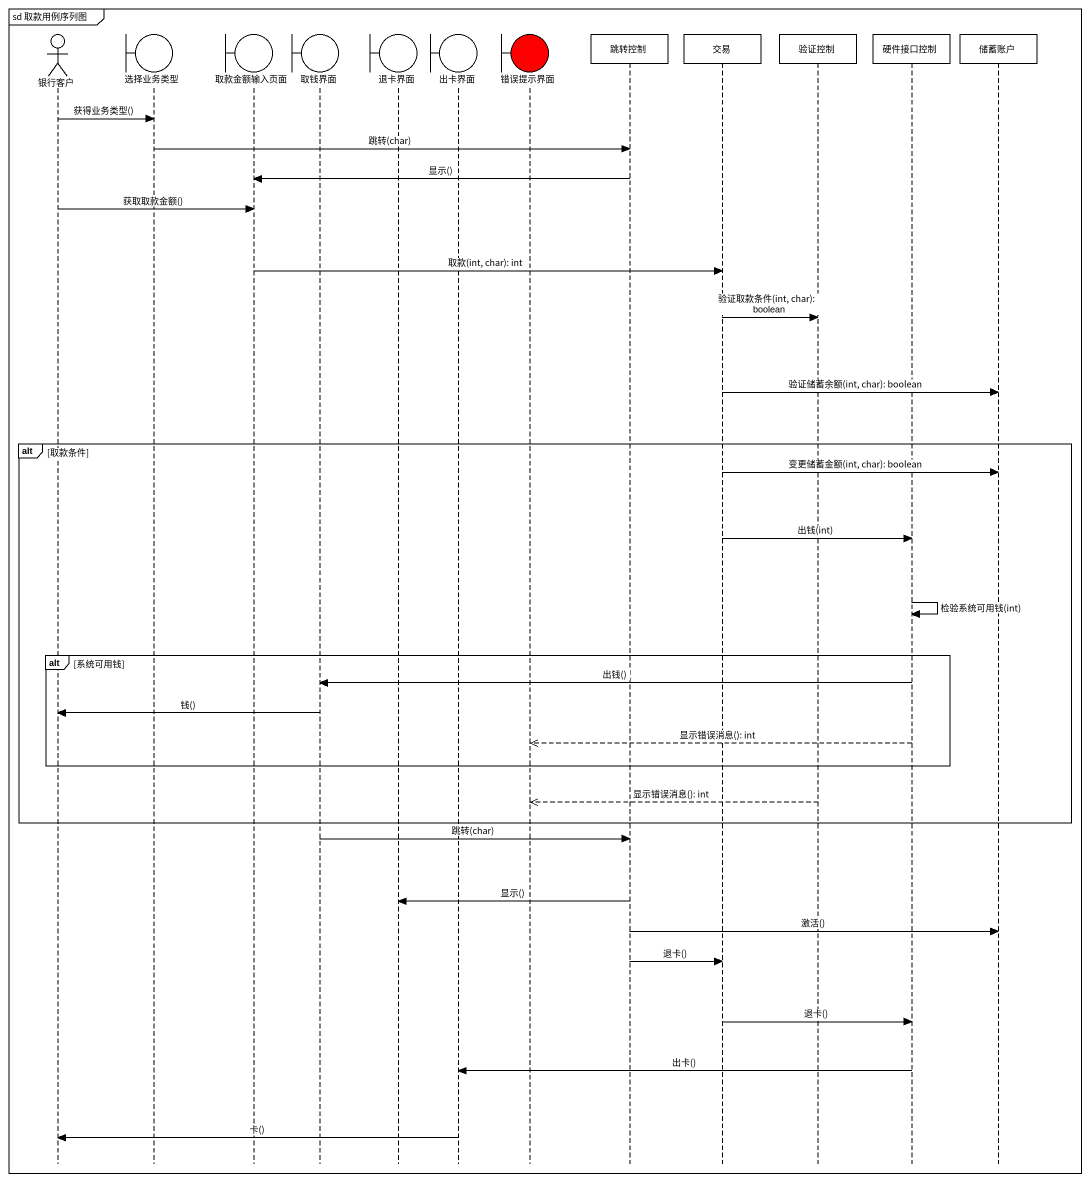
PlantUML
@startuml
mainframe sd 取款用例序列图
hide footbox
actor 银行客户
boundary 选择业务类型
boundary 取款金额输入页面
boundary 取钱界面
boundary 退卡界面
boundary 出卡界面
boundary 错误提示界面 #FF0000
participant 跳转控制
participant 交易
participant 验证控制
participant 硬件接口控制
participant 储蓄账户

银行客户 -> 选择业务类型 : 获得业务类型()
选择业务类型 -> 跳转控制 : 跳转(char)
跳转控制 -> 取款金额输入页面 : 显示()
银行客户 -> 取款金额输入页面 : 获取取款金额()
取款金额输入页面 -> 交易 : 取款(int, char): int
交易 -> 验证控制 : 验证取款条件(int, char): boolean
交易 -> 储蓄账户 : 验证储蓄余额(int, char): boolean
alt 取款条件
  交易 -> 储蓄账户 : 变更储蓄金额(int, char): boolean
  交易 -> 硬件接口控制 : 出钱(int)
  硬件接口控制 -> 硬件接口控制 : 检验系统可用钱(int)
  alt 系统可用钱
    硬件接口控制 -> 取钱界面 : 出钱()
    取钱界面 -> 银行客户 : 钱()
    硬件接口控制 -->> 错误提示界面 : 显示错误消息(): int
  end
  验证控制 -->> 错误提示界面 : 显示错误消息(): int
end
取钱界面 -> 跳转控制 : 跳转(char)
跳转控制 -> 退卡界面 : 显示()
跳转控制 -> 储蓄账户 : 激活()
跳转控制 -> 交易 : 退卡()
交易 -> 硬件接口控制 : 退卡()
硬件接口控制 -> 出卡界面 : 出卡()
出卡界面 -> 银行客户 : 卡()
@enduml
